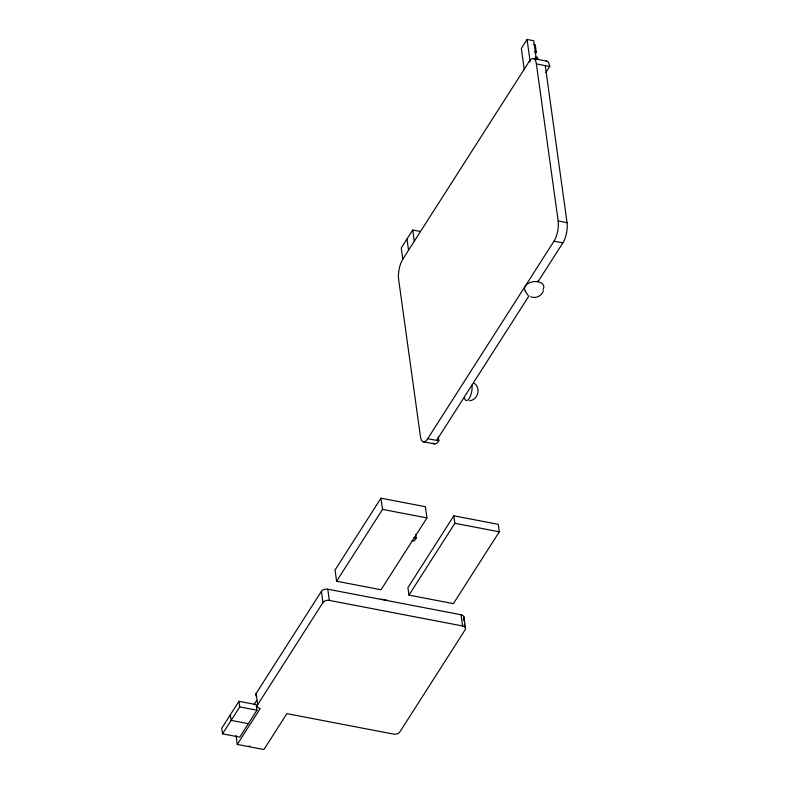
<?xml version="1.0" encoding="UTF-8"?>
<svg xmlns="http://www.w3.org/2000/svg" width="789" height="789" viewBox="0 0 789 789"><rect width="100%" height="100%" fill="white"/><g stroke="black" fill="none" stroke-linecap="round" stroke-linejoin="round"><path stroke-width="1.18" d="M543.414 290.717C541.895 295.914 535.672 298.893 530.672 296.832M536.362 59.619L533.739 40.732L527.072 39.45L521.332 48.425L524.281 69.688M420.507 231.512L412.726 230.023L401.256 247.983L402.804 259.196A14.597 5.365 -79.1 0 0 398.623 279.395L420.419 436.455A14.597 5.365 -79.1 0 0 427.717 438.694L438.822 440.824L438.319 437.185M402.804 259.196L529.074 61.67L530.188 61.887M535.317 53.593L536.273 52.094L535.248 44.736L533.403 44.381M536.836 58.583L537.556 57.459L535.336 57.035M545.88 72.46L549.706 66.473A14.597 5.365 -79.1 0 0 546.225 61.078M238.959 701.303L221.739 728.237L222.518 733.839L239.738 737.143L256.948 710.208L256.169 704.597L238.959 701.303L239.738 706.905L222.518 733.839M256.07 695.829A4.862 3.067 -7.9 0 1 256.129 693.462L321.409 591.336A4.862 3.067 -7.9 0 1 327.77 589.196L461.052 614.749A4.862 3.067 -7.9 0 1 463.577 618.596L463.893 620.844M380.959 498.184L335.039 570.013L336.597 581.227L381.028 589.748L426.948 517.919L425.389 506.706L380.959 498.184L382.517 509.398L336.597 581.227M254.058 704.488L256.681 700.385M237.252 744.441L260.212 708.522A4.862 3.067 -7.9 0 1 257.678 704.676L322.967 602.549A4.862 3.067 -7.9 0 1 329.329 600.409L462.601 625.973A4.862 3.067 -7.9 0 1 465.135 629.819L399.845 731.945A4.862 3.067 -7.9 0 1 393.494 734.086L286.871 713.641L263.911 749.55L237.252 744.441L236.01 735.466M427.717 438.694L553.986 241.168A14.597 5.365 -79.1 0 0 558.168 220.969L536.372 63.919A14.597 5.365 -79.1 0 0 529.074 61.67M436.603 440.4L529.044 295.786M545.258 65.615L567.054 222.676A14.597 5.365 -79.1 0 1 562.873 242.874L537.999 281.781A9.685 4.399 -73.4 0 0 537.812 280.864M415.635 534.301L416.158 538.049L414.245 541.047L412.026 540.623M453.843 515.809L407.923 587.637L408.968 595.113L453.389 603.634L499.309 531.816L498.273 524.33L453.843 515.809L454.878 523.294L408.968 595.113M469.514 400.704C477.868 400.26 481.172 387.951 474.248 383.326M534.419 51.739L536.273 52.094M533.591 58.613L546.925 61.167M536.372 63.919L549.706 66.473M558.168 220.969L567.054 222.676M553.986 241.168L562.873 242.874M423.2 441.761L434.305 443.891M382.517 509.398L426.948 517.919M454.878 523.294L499.309 531.816M413.939 537.625L416.158 538.049M380.87 599.098L387.537 600.37M239.738 706.905L256.948 710.208M248.338 723.681L231.128 720.377L230.349 714.765M527.979 295.254L525.158 291.171M537.556 57.459L537.851 59.56M527.072 39.45L530.021 60.704M412.726 230.023L414.284 241.237M463.942 616.988L465.49 628.202M464.356 624.207L464.662 626.446M461.052 614.749L462.601 625.973M406.986 238.998L408.544 250.221M327.77 589.196L329.329 600.409M321.409 591.336L322.967 602.549M256.129 693.462L257.678 704.676M256.691 696.48A4.862 3.067 -7.9 0 1 256.346 696.164M438.822 440.824A14.597 5.365 -79.1 0 1 433.072 442.994M471.99 385.032A9.734 3.58 -79.1 0 1 469.208 398.494A9.734 3.58 -79.1 0 1 464.346 397.005M525.188 290.796A9.734 6.134 -7.9 0 1 534.311 281.584A9.734 6.134 -7.9 0 1 543.059 289.474M249.847 746.128A3.649 2.495 32.6 0 1 248.999 746.059"/></g></svg>
